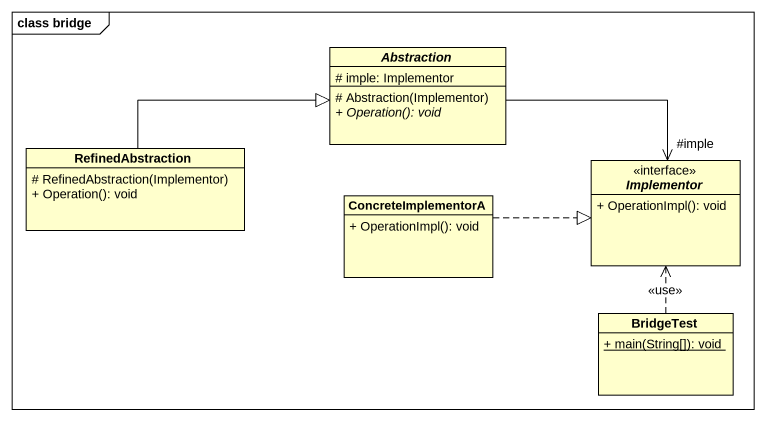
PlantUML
@startuml
mainframe class bridge
hide circle
hide empty members
skinparam classAttributeIconSize 0
abstract class Abstraction {
  # imple: Implementor
  # Abstraction(Implementor)
  {abstract} + Operation(): void
}
class RefinedAbstraction {
  # RefinedAbstraction(Implementor)
  + Operation(): void
}
interface Implementor <<interface>> {
  + OperationImpl(): void
}
class ConcreteImplementorA {
  + OperationImpl(): void
}
class BridgeTest {
  {static} + main(String[]): void
}
Abstraction -right-> "#imple" Implementor
RefinedAbstraction -right-|> Abstraction
ConcreteImplementorA .right.|> Implementor
BridgeTest .up.> Implementor : <<use>>
@enduml
